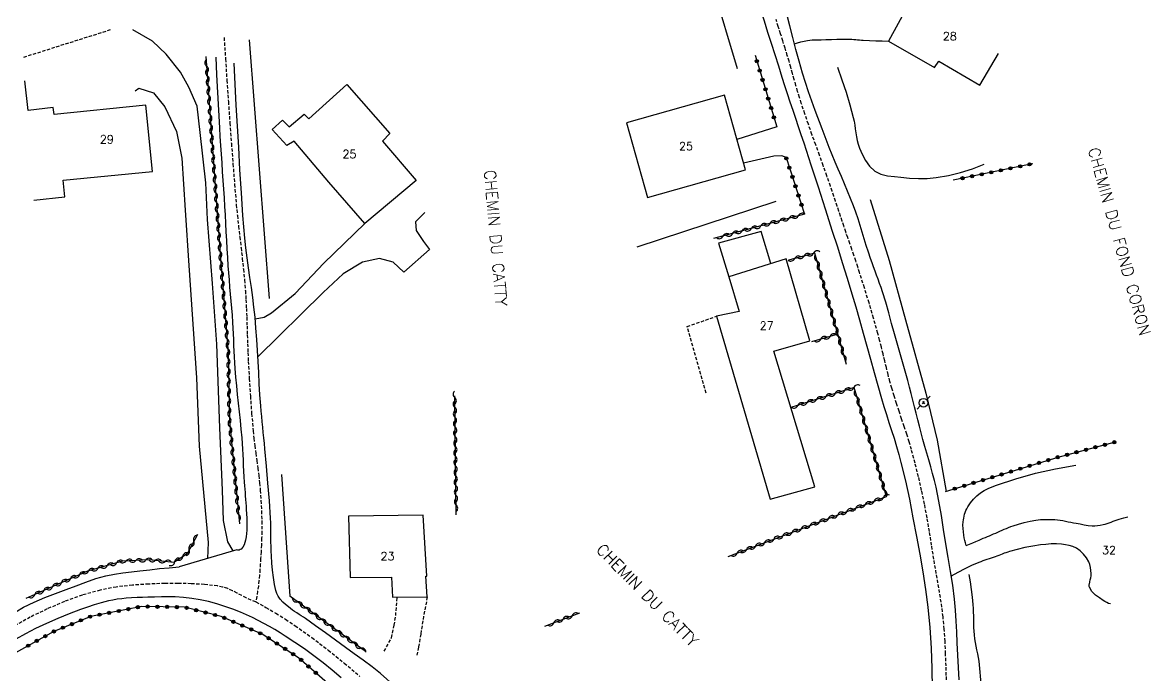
# Model space of a CAD drawing. Header units: millimetres. Extents: x 156000 to 157001, y 155000 to 156000.
# Drawn here: x 156156.1 to 156329.3, y 155565.3 to 155665.5 of the extents above; entities that cross this region are included whole.
import ezdxf
from ezdxf.enums import TextEntityAlignment as Align

# ---------------------------------------------------------------- set-up
doc = ezdxf.new("R2010")
doc.units = ezdxf.units.MM
doc.linetypes.add('DASHED', pattern=[0.75, 0.5, -0.25])
doc.layers.get('0').update_dxf_attribs({"linetype": 'CONTINUOUS'})
for name, color, linetype in [('W0001', 6, 'DASHED'), ('W0008', 7, 'CONTINUOUS'), ('W0017', 7, 'CONTINUOUS'), ('W0101', 7, 'CONTINUOUS'), ('W0104', 1, 'CONTINUOUS'), ('W0112', 1, 'DASHED'), ('W0300', 7, 'CONTINUOUS'), ('W0303', 7, 'CONTINUOUS'), ('W0310', 3, 'CONTINUOUS'), ('W0323', 7, 'CONTINUOUS'), ('W0330', 7, 'CONTINUOUS'), ('W0473', 7, 'CONTINUOUS'), ('W0989', 7, 'CONTINUOUS'), ('W0991', 7, 'CONTINUOUS')]:
    doc.layers.add(name, color=color, linetype=linetype)
doc.styles.get("Standard").update_dxf_attribs({"font": 'romans.shx', "width": 0.85})

# ---------------------------------------------------------------- blocks, each defined once
blk = doc.blocks.new('T473')
for p, q in [((-0.166667, 0.166667), (0.166667, -0.166667)), ((-0.166667, -0.166667), (0.166667, 0.166667)), ((0.500001, 0.500001), (1.000002, 1.000002)), ((-1.000002, -1.000002), (-0.500001, -0.500001))]:
    blk.add_line(p, q)
blk.add_ellipse((0, 0), major_axis=(0.471405, 0.471405), ratio=1, start_param=5.4977871438, end_param=11.780972451)
blk = doc.blocks.new('t310o')
at = {"color": 0, "linetype": 'Continuous'}
for centre, start, end in [((-0.5, 0.38), 216.8699, 323.1304), ((0.5, -0.37), 36.8699, 143.1303)]:
    blk.add_arc(centre, 0.625, start, end, dxfattribs=at)
blk = doc.blocks.new('t323o')
at = {"color": 0, "linetype": 'Continuous'}
for radius in [0.25, 0.15]:
    blk.add_circle((0, 0), radius, dxfattribs=at)

msp = doc.modelspace()

# ---------------------------------------------------------------- linework, layer by layer
at = {"layer": 'W0001'}
for points in [[(156298.02, 155563.86), (156297.99, 155565.3), (156297.94, 155566.74), (156297.87, 155568.64), (156297.79, 155570.53), (156297.67, 155572.42), (156297.49, 155574.31), (156297.2, 155576.53), (156296.84, 155578.75), (156296.45, 155580.95), (156296.07, 155583.16), (156295.73, 155585.27), (156295.4, 155587.39), (156295.04, 155589.5), (156294.64, 155591.61), (156294.19, 155593.71), (156293.71, 155595.81), (156293.18, 155597.9), (156292.62, 155599.98), (156292.28, 155601.16), (156291.91, 155602.34), (156291.52, 155603.52), (156291.13, 155604.69), (156290.73, 155605.86), (156290.34, 155607.03), (156289.97, 155608.21), (156289.61, 155609.39), (156289.32, 155610.44), (156289.05, 155611.49), (156288.79, 155612.55), (156288.53, 155613.61), (156288.28, 155614.66), (156288.02, 155615.72), (156287.75, 155616.77), (156287.47, 155617.82), (156286.8, 155620.16), (156286.12, 155622.49), (156285.41, 155624.82), (156284.67, 155627.14), (156284.38, 155628.04), (156284.08, 155628.94), (156283.78, 155629.83), (156283.47, 155630.73), (156283.16, 155631.62), (156282.85, 155632.52), (156282.54, 155633.41), (156282.24, 155634.31), (156281.98, 155635.07), (156281.73, 155635.83), (156281.48, 155636.6), (156281.23, 155637.36), (156280.97, 155638.12), (156280.72, 155638.88), (156280.46, 155639.65), (156280.2, 155640.41), (156279.65, 155642), (156279.08, 155643.59), (156278.51, 155645.18), (156277.93, 155646.77), (156277.36, 155648.35), (156276.8, 155649.95), (156276.25, 155651.54), (156275.72, 155653.15), (156275.44, 155654.06), (156275.16, 155654.98), (156274.89, 155655.9), (156274.63, 155656.82), (156274.37, 155657.74), (156274.11, 155658.67), (156273.84, 155659.59), (156273.57, 155660.51), (156273.23, 155661.61), (156272.89, 155662.72), (156272.54, 155663.83), (156272.19, 155664.93), (156271.84, 155666.03)], [(156187.08, 155663.23), (156187.29, 155659.95), (156187.51, 155656.67), (156187.74, 155653.39), (156187.97, 155650.11), (156188.2, 155646.97), (156188.44, 155643.83), (156188.69, 155640.69), (156188.96, 155637.56), (156189.12, 155635.91), (156189.3, 155634.26), (156189.49, 155632.61), (156189.69, 155630.96), (156189.88, 155629.32), (156190.05, 155627.67), (156190.21, 155626.02), (156190.35, 155624.36), (156190.44, 155623.01), (156190.5, 155621.65), (156190.56, 155620.3), (156190.6, 155618.94), (156190.64, 155617.59), (156190.68, 155616.23), (156190.74, 155614.87), (156190.8, 155613.52), (156190.95, 155610.85), (156191.12, 155608.18), (156191.31, 155605.51), (156191.54, 155602.84), (156191.65, 155601.7), (156191.79, 155600.56), (156191.94, 155599.42), (156192.1, 155598.28), (156192.26, 155597.14), (156192.4, 155596), (156192.53, 155594.86), (156192.63, 155593.71), (156192.74, 155592.14), (156192.82, 155590.56), (156192.86, 155588.98), (156192.87, 155587.4), (156192.85, 155586.36), (156192.81, 155585.32), (156192.75, 155584.28), (156192.69, 155583.25), (156192.64, 155582.39), (156192.59, 155581.54), (156192.52, 155580.68), (156192.44, 155579.83), (156192.34, 155579.02), (156192.23, 155578.21), (156192.11, 155577.4), (156191.96, 155576.59)], [(156191.96, 155576.59), (156191.22, 155576.86), (156190.49, 155577.19), (156189.79, 155577.56), (156189.09, 155577.93), (156188.37, 155578.29), (156187.63, 155578.62), (156186.86, 155578.87), (156186.07, 155579.03), (156184.05, 155579.25), (156182.03, 155579.38), (156180, 155579.43), (156177.97, 155579.41), (156175.49, 155579.32), (156173, 155579.16), (156170.52, 155578.87), (156168.06, 155578.39), (156165.28, 155577.61), (156162.56, 155576.64), (156159.91, 155575.5), (156157.31, 155574.25), (156154.89, 155572.9)], [(156191.96, 155576.59), (156193.51, 155575.74), (156195.03, 155574.84), (156196.53, 155573.91), (156197.99, 155572.92), (156200.56, 155571.09), (156203.08, 155569.17), (156205.54, 155567.19), (156207.95, 155565.15)]]:
    msp.add_lwpolyline(points, dxfattribs=at)
at = {"layer": 'W0008'}
for points in [[(156268.34, 155671), (156268.89, 155669.27), (156269.44, 155667.54), (156270, 155665.82), (156270.55, 155664.09), (156271.1, 155662.36), (156271.65, 155660.63), (156272.2, 155658.9), (156272.74, 155657.17), (156273.15, 155655.9), (156273.56, 155654.64), (156273.98, 155653.37), (156274.4, 155652.11), (156274.83, 155650.85), (156275.25, 155649.59), (156275.67, 155648.33), (156276.09, 155647.06), (156277.19, 155643.68), (156278.29, 155640.3), (156279.39, 155636.92), (156280.48, 155633.53)], [(156299.96, 155564.59), (156299.88, 155566.49), (156299.78, 155568.39), (156299.67, 155570.28), (156299.59, 155571.96), (156299.5, 155573.64), (156299.39, 155575.32), (156299.24, 155577), (156298.97, 155579.14), (156298.64, 155581.27), (156298.28, 155583.39), (156297.92, 155585.51), (156297.57, 155587.68), (156297.23, 155589.86), (156296.86, 155592.03), (156296.42, 155594.19), (156296.17, 155595.24), (156295.89, 155596.29), (156295.6, 155597.34), (156295.3, 155598.38), (156294.99, 155599.42), (156294.69, 155600.46), (156294.39, 155601.51), (156294.11, 155602.55), (156293.85, 155603.55), (156293.59, 155604.56), (156293.34, 155605.56), (156293.1, 155606.56), (156292.85, 155607.56), (156292.6, 155608.57), (156292.35, 155609.57), (156292.08, 155610.56), (156291.59, 155612.36), (156291.08, 155614.15), (156290.56, 155615.94), (156290.04, 155617.73), (156289.59, 155619.35), (156289.14, 155620.97), (156288.68, 155622.59), (156288.18, 155624.2), (156287.97, 155624.84), (156287.75, 155625.48), (156287.52, 155626.12), (156287.28, 155626.75), (156287.05, 155627.39), (156286.81, 155628.02), (156286.58, 155628.66), (156286.36, 155629.3), (156286.02, 155630.31), (156285.7, 155631.33), (156285.38, 155632.35), (156285.07, 155633.36), (156284.75, 155634.38), (156284.43, 155635.4), (156284.09, 155636.41), (156283.73, 155637.42), (156283.29, 155638.55), (156282.83, 155639.67), (156282.36, 155640.79), (156281.87, 155641.9), (156281.39, 155643.01), (156280.91, 155644.12), (156280.44, 155645.24), (156279.99, 155646.36), (156278.91, 155649.2), (156277.86, 155652.04), (156276.85, 155654.9), (156275.91, 155657.79), (156275.38, 155659.59), (156274.88, 155661.41), (156274.41, 155663.23), (156273.94, 155665.04), (156273.58, 155666.4)], [(156185.8, 155660.25), (156185.93, 155657.53), (156186.06, 155654.81), (156186.21, 155652.09), (156186.36, 155649.37), (156186.44, 155648.03), (156186.53, 155646.68), (156186.62, 155645.34), (156186.72, 155643.99), (156186.81, 155642.64), (156186.9, 155641.3), (156186.99, 155639.95), (156187.08, 155638.61), (156187.15, 155637.3), (156187.23, 155636), (156187.3, 155634.7), (156187.36, 155633.4), (156187.43, 155632.09), (156187.51, 155630.79), (156187.59, 155629.49), (156187.67, 155628.19), (156187.75, 155627.1), (156187.84, 155626.02), (156187.93, 155624.93), (156188.03, 155623.85), (156188.12, 155622.77), (156188.21, 155621.68), (156188.3, 155620.6), (156188.37, 155619.51), (156188.43, 155618.63), (156188.47, 155617.74), (156188.51, 155616.85), (156188.55, 155615.96), (156188.58, 155615.08), (156188.62, 155614.19), (156188.67, 155613.3), (156188.73, 155612.42), (156188.84, 155611.08), (156188.97, 155609.75), (156189.11, 155608.42), (156189.25, 155607.09), (156189.4, 155605.76), (156189.54, 155604.43), (156189.67, 155603.1), (156189.78, 155601.76), (156189.84, 155600.91), (156189.9, 155600.06), (156189.95, 155599.21), (156189.99, 155598.36), (156190.03, 155597.51), (156190.08, 155596.65), (156190.12, 155595.8), (156190.18, 155594.95), (156190.21, 155594.43), (156190.25, 155593.9), (156190.3, 155593.38), (156190.34, 155592.85), (156190.38, 155592.33), (156190.42, 155591.8), (156190.46, 155591.28), (156190.49, 155590.75), (156190.53, 155590.1), (156190.56, 155589.45), (156190.59, 155588.79), (156190.58, 155588.14), (156190.56, 155587.62), (156190.53, 155587.09), (156190.46, 155586.56), (156190.35, 155586.05), (156190.25, 155585.7), (156190.14, 155585.34), (156189.96, 155584.99), (156189.7, 155584.7), (156189.55, 155584.61), (156189.38, 155584.55), (156189.2, 155584.54), (156189.03, 155584.57)], [(156213.49, 155563.44), (156211.11, 155565.57), (156209.8, 155566.63), (156208.45, 155567.63), (156207.08, 155568.6), (156205.71, 155569.58), (156204.19, 155570.7), (156202.67, 155571.82), (156201.13, 155572.92), (156199.59, 155574.02), (156199.26, 155574.24), (156198.93, 155574.46), (156198.59, 155574.67), (156198.25, 155574.88), (156197.91, 155575.09), (156197.58, 155575.32), (156197.26, 155575.55), (156196.95, 155575.8), (156196.51, 155576.17), (156196.09, 155576.56), (156195.7, 155576.99), (156195.37, 155577.46), (156195.17, 155577.89), (156195.03, 155578.33), (156194.93, 155578.79), (156194.84, 155579.24), (156194.65, 155580.34), (156194.52, 155581.44), (156194.43, 155582.55), (156194.35, 155583.66), (156194.31, 155584.38), (156194.29, 155585.11), (156194.27, 155585.83), (156194.27, 155586.56), (156194.27, 155587.28), (156194.26, 155588), (156194.24, 155588.73), (156194.21, 155589.45), (156194.04, 155592.12), (156193.82, 155594.79), (156193.58, 155597.45), (156193.33, 155600.11), (156193.26, 155600.93), (156193.18, 155601.75), (156193.1, 155602.58), (156193.02, 155603.4), (156192.94, 155604.22), (156192.86, 155605.05), (156192.78, 155605.87), (156192.72, 155606.69), (156192.59, 155608.39), (156192.49, 155610.09), (156192.39, 155611.8), (156192.3, 155613.5), (156192.21, 155615.2), (156192.1, 155616.9), (156191.98, 155618.6), (156191.83, 155620.3), (156191.67, 155621.83), (156191.48, 155623.35), (156191.27, 155624.87), (156191.05, 155626.38), (156190.83, 155627.9), (156190.63, 155629.42), (156190.43, 155630.94), (156190.27, 155632.46), (156189.97, 155635.94), (156189.73, 155639.42), (156189.52, 155642.91), (156189.32, 155646.39), (156189.12, 155649.62), (156188.95, 155652.86), (156188.78, 155656.09), (156188.63, 155659.33)], [(156280.48, 155633.53), (156281.26, 155631.13), (156282.02, 155628.72), (156282.77, 155626.31), (156283.5, 155623.89), (156284.09, 155621.88), (156284.66, 155619.88), (156285.22, 155617.86), (156285.78, 155615.85), (156286.33, 155613.84), (156286.89, 155611.83), (156287.46, 155609.82), (156288.04, 155607.81), (156288.41, 155606.58), (156288.79, 155605.36), (156289.18, 155604.14), (156289.57, 155602.92), (156289.96, 155601.7), (156290.33, 155600.47), (156290.69, 155599.24), (156291.02, 155598), (156291.7, 155595.18), (156292.31, 155592.34), (156292.87, 155589.49), (156293.41, 155586.63), (156293.91, 155583.92), (156294.39, 155581.21), (156294.81, 155578.48), (156295.15, 155575.75), (156295.45, 155572.63), (156295.67, 155569.5), (156295.79, 155566.37), (156295.8, 155563.23)], [(156189.03, 155584.57), (156180.17, 155581.95)], [(156153.9, 155574.35), (156156.3, 155575.76), (156157.89, 155576.55), (156159.53, 155577.24), (156161.18, 155577.88), (156162.83, 155578.5), (156164.34, 155579.07), (156165.85, 155579.63), (156167.38, 155580.15), (156168.93, 155580.58), (156170.23, 155580.84), (156171.54, 155581.04), (156172.85, 155581.19), (156174.16, 155581.35), (156175.66, 155581.53), (156177.16, 155581.69), (156178.66, 155581.83), (156180.17, 155581.95)], [(156205.08, 155564.93), (156203.7, 155566.11), (156202.29, 155567.24), (156200.87, 155568.32), (156199.43, 155569.35), (156197.96, 155570.36), (156196.47, 155571.34), (156195.67, 155571.84), (156194.85, 155572.33), (156194.03, 155572.81), (156193.2, 155573.26), (156192.32, 155573.73), (156191.43, 155574.17), (156190.52, 155574.6), (156189.61, 155574.99), (156188.4, 155575.46), (156187.18, 155575.9), (156185.95, 155576.29), (156184.69, 155576.62), (156183.42, 155576.89), (156182.15, 155577.09), (156180.86, 155577.24), (156179.57, 155577.34), (156178.52, 155577.38), (156177.46, 155577.37), (156176.41, 155577.33), (156175.36, 155577.3), (156174.53, 155577.27), (156173.71, 155577.24), (156172.88, 155577.2), (156172.06, 155577.13), (156171.37, 155577.06), (156170.68, 155576.98), (156169.99, 155576.87), (156169.31, 155576.73), (156168.22, 155576.46), (156167.15, 155576.13), (156166.1, 155575.77), (156165.05, 155575.39), (156163.28, 155574.73), (156161.53, 155574.03), (156159.8, 155573.29), (156158.1, 155572.48), (156156.58, 155571.7), (156155.09, 155570.86)]]:
    msp.add_lwpolyline(points, dxfattribs=at)
at = {"layer": 'W0017'}
for points in [[(156188.46, 155584.4), (156187.68, 155585.83), (156186.97, 155589.09), (156186.82, 155593.72), (156186.42, 155603.33), (156185.96, 155616.17), (156185.32, 155625.48), (156184.52, 155635.32), (156184.3, 155640.92), (156183.4, 155648.68), (156182.94, 155652.71), (156181.66, 155655.63), (156180.39, 155657.92), (156178.17, 155660.67), (156176.09, 155662.69), (156173.08, 155664.42)], [(156274.67, 155662.26), (156275.16, 155662.44), (156275.66, 155662.59), (156276.16, 155662.71), (156276.67, 155662.8), (156277.38, 155662.88), (156278.08, 155662.9), (156278.78, 155662.9), (156279.48, 155662.92), (156280.34, 155662.95), (156281.2, 155662.98), (156282.05, 155663), (156282.91, 155663), (156283.2, 155662.99), (156283.49, 155662.97), (156283.78, 155662.95), (156284.07, 155662.93), (156284.36, 155662.9), (156284.65, 155662.88), (156284.94, 155662.86), (156285.23, 155662.84), (156286.2, 155662.79), (156287.16, 155662.75), (156288.13, 155662.72), (156289.1, 155662.7)], [(156173.41, 155655.07), (156173.97, 155655.48), (156176.25, 155654.74), (156177.96, 155652.61), (156179.79, 155648.8), (156180.58, 155644.73), (156181.08, 155636.71), (156181.65, 155628.23), (156182.82, 155610.98), (156183.25, 155600.51), (156184.65, 155585.7)], [(156271.95, 155649.55), (156265.83, 155647.58)], [(156273.38, 155644.8), (156272.73, 155645.1), (156271.49, 155645.01), (156266.85, 155643.95)], [(156217.93, 155636.38), (156216.49, 155634.96), (156216.56, 155633.63), (156217.71, 155631.93), (156218.64, 155630.68), (156214.68, 155627.19), (156213.03, 155628.73), (156210.92, 155629.3), (156208.32, 155628.76), (156205.38, 155626.97), (156202.27, 155624.08), (156192.23, 155614.17)], [(156191.85, 155620.05), (156193.23, 155620.29), (156194.38, 155620.96), (156197.97, 155623.94), (156202.42, 155628.58), (156208.7, 155634.67)], [(156301.05, 155585.23), (156301.54, 155585.45), (156302.04, 155585.66), (156302.54, 155585.87), (156303.04, 155586.08), (156303.35, 155586.22), (156303.67, 155586.35), (156303.99, 155586.48), (156304.3, 155586.62), (156304.62, 155586.75), (156304.94, 155586.88), (156305.25, 155587.01), (156305.57, 155587.14), (156305.9, 155587.29), (156306.23, 155587.43), (156306.56, 155587.58), (156306.89, 155587.73), (156307.22, 155587.87), (156307.55, 155588.01), (156307.89, 155588.14), (156308.23, 155588.26), (156309.09, 155588.54), (156309.96, 155588.79), (156310.84, 155589), (156311.73, 155589.15), (156312.46, 155589.23), (156313.19, 155589.26), (156313.93, 155589.25), (156314.65, 155589.21), (156315.07, 155589.18), (156315.48, 155589.12), (156315.89, 155589.06), (156316.3, 155588.98), (156316.7, 155588.9), (156317.11, 155588.82), (156317.51, 155588.74), (156317.92, 155588.67), (156318.54, 155588.56), (156319.15, 155588.42), (156319.77, 155588.32), (156320.4, 155588.27), (156320.82, 155588.27), (156321.23, 155588.31), (156321.64, 155588.37), (156322.05, 155588.46), (156322.37, 155588.54), (156322.69, 155588.63), (156323, 155588.74), (156323.31, 155588.85), (156323.61, 155588.97), (156323.92, 155589.08), (156324.23, 155589.19), (156324.55, 155589.29), (156325.24, 155589.49), (156325.84, 155589.65)], [(156184.65, 155585.7), (156184.53, 155583.24)], [(156323.19, 155576.26), (156322.9, 155576.36), (156322.62, 155576.49), (156322.35, 155576.64), (156322.09, 155576.81), (156321.5, 155577.2), (156320.9, 155577.63), (156320.35, 155578.16), (156319.97, 155578.83), (156319.94, 155578.93), (156319.93, 155579.04), (156319.94, 155579.15), (156319.95, 155579.26), (156319.98, 155579.35), (156320, 155579.45), (156320.03, 155579.55), (156320.04, 155579.65), (156320.09, 155579.97), (156320.16, 155580.28), (156320.21, 155580.6), (156320.22, 155580.92), (156320.2, 155581.38), (156320.14, 155581.84), (156320.04, 155582.3), (156319.86, 155582.74), (156319.5, 155583.35), (156319.06, 155583.91), (156318.55, 155584.4), (156317.97, 155584.82), (156317.43, 155585.08), (156316.86, 155585.25), (156316.28, 155585.36), (156315.7, 155585.44), (156314.89, 155585.49), (156314.08, 155585.48), (156313.27, 155585.42), (156312.47, 155585.33), (156311.26, 155585.15), (156310.07, 155584.92), (156308.88, 155584.64), (156307.7, 155584.32), (156307.42, 155584.23), (156307.14, 155584.14), (156306.87, 155584.04), (156306.59, 155583.93), (156306.32, 155583.82), (156306.05, 155583.71), (156305.77, 155583.61), (156305.5, 155583.51), (156305.18, 155583.4), (156304.86, 155583.29), (156304.55, 155583.19), (156304.23, 155583.09), (156303.91, 155582.99), (156303.59, 155582.88), (156303.28, 155582.76), (156302.96, 155582.64), (156301.88, 155582.16), (156300.82, 155581.65), (156299.77, 155581.11), (156298.75, 155580.52)]]:
    msp.add_lwpolyline(points, dxfattribs=at)
at = {"layer": 'W0101'}
for points in [[(156302.78, 155671), (156300.47, 155666.94), (156293.56, 155670.86), (156289.1, 155662.7), (156296.15, 155658.64), (156296.85, 155659.6), (156303.13, 155655.91), (156305.99, 155660.8)], [(156175.06, 155652.88), (156160.99, 155651.44), (156160.84, 155652.49), (156156.98, 155652.05), (156156.49, 155656.59)], [(156157.84, 155638.26), (156162.62, 155638.78), (156162.37, 155641.35), (156176.07, 155642.66), (156175.06, 155652.88)]]:
    msp.add_lwpolyline(points, dxfattribs=at)
for points in [[(156205.94, 155656.04), (156212.53, 155648.53), (156211.43, 155647.35), (156216.58, 155641.29), (156208.7, 155634.67), (156203.17, 155641.02), (156197.86, 155647.33), (156196.72, 155646.64), (156194.45, 155649.13), (156196.04, 155650.55), (156197.05, 155649.52), (156199.38, 155651.48), (156200.11, 155650.76)], [(156263.91, 155654.4), (156248.87, 155650.17), (156252.1, 155638.7), (156267.14, 155642.93)], [(156264.6, 155626.49), (156266.17, 155621.2), (156262.7, 155620.45), (156270.96, 155592.35), (156277.8, 155594.23), (156271.52, 155615.09), (156277.05, 155616.68), (156273.42, 155629.27)], [(156206.16, 155589.76), (156206.44, 155580.33), (156212.81, 155580.38), (156212.96, 155577.31), (156218.28, 155577.35), (156218.05, 155580.55), (156218.19, 155580.53), (156217.64, 155589.89)]]:
    msp.add_lwpolyline(points, close=True, dxfattribs=at)
at = {"layer": 'W0104'}
msp.add_lwpolyline([(156271.04, 155628.52), (156269.57, 155633.47), (156262.98, 155631.68), (156264.6, 155626.49)], dxfattribs=at)
at = {"layer": 'W0112'}
for points in [[(156169.61, 155664.41), (156156.23, 155660.18)], [(156261.11, 155608.64), (156258.2, 155618.86), (156262.7, 155620.45)], [(156211.68, 155569.01), (156212.81, 155571.07), (156213.2, 155573), (156213.43, 155574.47), (156213.66, 155577.31)], [(156218.28, 155577.35), (156217.72, 155574.39), (156217.27, 155571.65), (156216.95, 155569.61), (156216.62, 155568.24)]]:
    msp.add_lwpolyline(points, dxfattribs=at)
at = {"layer": 'W0300'}
for points in [[(156265.91, 155658.42), (156262.17, 155671)], [(156281.27, 155658.67), (156281.96, 155656.77), (156282.59, 155654.85), (156283.17, 155652.92), (156283.7, 155650.97), (156283.83, 155650.39), (156283.93, 155649.8), (156284.01, 155649.21), (156284.09, 155648.62), (156284.18, 155648.02), (156284.3, 155647.43), (156284.45, 155646.85), (156284.65, 155646.28), (156285.07, 155645.32), (156285.56, 155644.36), (156286.19, 155643.48), (156287.01, 155642.74), (156287.95, 155642.26), (156288.98, 155642), (156290.01, 155641.88), (156291.01, 155641.78), (156292.36, 155641.64), (156293.71, 155641.58), (156295.07, 155641.61), (156296.42, 155641.74), (156298.31, 155642.06), (156300.18, 155642.52), (156302.01, 155643.1), (156303.79, 155643.82)], [(156250.52, 155631.12), (156271.87, 155638.12)], [(156303.35, 155564.06), (156303.09, 155566.9), (156303.01, 155567.48), (156302.92, 155568.06), (156302.81, 155568.63), (156302.69, 155569.21), (156302.58, 155569.78), (156302.47, 155570.35), (156302.37, 155570.93), (156302.3, 155571.51), (156302.25, 155572.09), (156302.22, 155572.67), (156302.2, 155573.25), (156302.19, 155573.84), (156302.19, 155574.42), (156302.17, 155575), (156302.15, 155575.58), (156302.11, 155576.17), (156301.99, 155577.33), (156301.85, 155578.49), (156301.68, 155579.65), (156301.49, 155580.81)]]:
    msp.add_lwpolyline(points, dxfattribs=at)
at = {"layer": 'W0303'}
for points in [[(156190.93, 155662.87), (156194.02, 155623.15)], [(156301.05, 155585.23), (156300.93, 155585.63), (156300.83, 155586.02), (156300.75, 155586.42), (156300.68, 155586.82), (156300.61, 155587.33), (156300.56, 155587.84), (156300.54, 155588.35), (156300.57, 155588.86), (156300.61, 155589.16), (156300.66, 155589.46), (156300.73, 155589.75), (156300.8, 155590.04), (156300.9, 155590.33), (156301, 155590.61), (156301.13, 155590.89), (156301.27, 155591.16), (156301.68, 155591.78), (156302.15, 155592.35), (156302.68, 155592.86), (156303.25, 155593.32), (156303.82, 155593.69), (156304.43, 155594), (156305.05, 155594.26), (156305.68, 155594.49), (156308.66, 155595.49), (156311.7, 155596.34), (156314.77, 155597.04), (156317.87, 155597.58)], [(156195.92, 155596.14), (156197.16, 155577.48)]]:
    msp.add_lwpolyline(points, dxfattribs=at)
at = {"layer": 'W0310'}
for points in [[(156184.3, 155660.32), (156185.49, 155643.32), (156186.53, 155629.36), (156187.71, 155614.84), (156187.9, 155604.29), (156189.43, 155588.55)], [(156276.23, 155636.14), (156262.25, 155632.36)], [(156282.64, 155613.04), (156277.79, 155630.15), (156273.76, 155629.06)], [(156281.32, 155617.7), (156277.28, 155616.52)], [(156264.48, 155583.53), (156288.79, 155592.76), (156283.82, 155609.51), (156274.13, 155606.42)], [(156222.73, 155589.96), (156222.5, 155608.22)], [(156182.98, 155586.93), (156181.39, 155583.98), (156179.34, 155582.64), (156175.59, 155583.03), (156171.46, 155582.84), (156166.1, 155581.28), (156162.15, 155579.56), (156156.64, 155577.09)], [(156208.77, 155568.95), (156197.16, 155577.48)], [(156236.32, 155572.84), (156241.7, 155574.88)]]:
    msp.add_lwpolyline(points, dxfattribs=at)
at = {"layer": 'W0323'}
for points in [[(156268.61, 155660.52), (156271.95, 155649.55)], [(156273.38, 155644.8), (156276.21, 155636.13)], [(156311.27, 155643.87), (156309.95, 155643.6), (156299.03, 155641.33)], [(156297.88, 155593.53), (156315.15, 155598.82), (156323.95, 155601.14)], [(156231.43, 155535.84), (156218.61, 155549.1), (156210.96, 155556.62), (156206.18, 155561.3), (156198.52, 155568.01), (156192.95, 155571.63), (156186.64, 155574.33), (156180.98, 155575.76), (156174.45, 155575.87), (156166.61, 155574.36), (156160.95, 155572.06), (156154.57, 155568.51), (156149.2, 155564.88), (156143.52, 155560.08), (156135.1, 155552.81), (156127.57, 155545.61), (156119.5, 155537.25), (156114.65, 155532.44), (156106.57, 155525.27)]]:
    msp.add_lwpolyline(points, dxfattribs=at)
at = {"layer": 'W0330'}
msp.add_lwpolyline([(156286.31, 155638.38), (156289.2, 155629), (156291.74, 155619.91), (156294.84, 155608.62), (156296.57, 155601.4), (156297.97, 155593.56)], dxfattribs=at)

# ---------------------------------------------------------------- block references
at = {"layer": 'W0310'}
for p, rotation in [((156184.4, 155658.85), 274.0305306888942), ((156184.51, 155657.35), 274.0305306888942), ((156184.61, 155655.85), 274.0305306888942), ((156184.72, 155654.36), 274.0305306888942), ((156184.82, 155652.86), 274.0305306888942), ((156184.93, 155651.36), 274.0305306888942), ((156185.03, 155649.87), 274.0305306888942), ((156185.14, 155648.37), 274.0305306888942), ((156185.24, 155646.88), 274.0305306888942), ((156185.35, 155645.38), 274.0305306888942), ((156185.45, 155643.88), 274.0305306888942), ((156185.56, 155642.39), 274.2593670339746), ((156185.68, 155640.89), 274.2593670339746), ((156185.79, 155639.4), 274.2593670339746), ((156185.9, 155637.9), 274.2593670339746), ((156186.01, 155636.4), 274.2593670339746), ((156186.12, 155634.91), 274.2593670339746), ((156272.39, 155635.1), 195.1461083352954), ((156273.84, 155635.49), 195.1461083352954), ((156275.28, 155635.88), 195.1461083352954), ((156186.23, 155633.41), 274.2593670339746), ((156266.6, 155633.53), 195.1461083352954), ((156268.04, 155633.92), 195.1461083352954), ((156269.49, 155634.31), 195.1461083352954), ((156270.94, 155634.71), 195.1461083352954), ((156186.34, 155631.92), 274.2593670339746), ((156263.7, 155632.75), 195.1461083352954), ((156265.15, 155633.14), 195.1461083352954), ((156186.45, 155630.42), 274.2593670339746), ((156276.14, 155629.7), 195.162354532685), ((156277.58, 155630.1), 195.162354532685), ((156186.57, 155628.92), 274.6375821655485), ((156274.69, 155629.31), 195.162354532685), ((156278.14, 155628.92), 105.8108771998536), ((156278.55, 155627.47), 105.8108771998536), ((156186.69, 155627.43), 274.6375821655485), ((156186.81, 155625.93), 274.6375821655485), ((156278.96, 155626.03), 105.8108771998536), ((156186.93, 155624.44), 274.6375821655485), ((156279.37, 155624.59), 105.8108771998536), ((156187.05, 155622.94), 274.6375821655485), ((156279.78, 155623.14), 105.8108771998536), ((156187.18, 155621.45), 274.6375821655485), ((156280.18, 155621.7), 105.8108771998536), ((156187.3, 155619.95), 274.6375821655485), ((156280.59, 155620.26), 105.8108771998536), ((156281, 155618.81), 105.8108771998536), ((156187.42, 155618.46), 274.6375821655485), ((156281.41, 155617.37), 105.8108771998536), ((156187.54, 155616.96), 274.6375821655485), ((156187.66, 155615.47), 274.6375821655485), ((156278.72, 155616.94), 196.3887717477661), ((156280.16, 155617.36), 196.3887717477661), ((156281.82, 155615.93), 105.8108771998536), ((156187.73, 155613.97), 271.0425149873134), ((156282.23, 155614.48), 105.8108771998536), ((156187.76, 155612.47), 271.0425149873134), ((156187.78, 155610.97), 271.0425149873134), ((156187.81, 155609.47), 271.0425149873134), ((156282.36, 155609.04), 197.6952870533821), ((156283.79, 155609.5), 197.6952870533821), ((156187.84, 155607.97), 271.0425149873134), ((156222.5, 155607.96), 90.70728358572302), ((156276.64, 155607.22), 197.6952870533821), ((156278.07, 155607.68), 197.6952870533821), ((156279.5, 155608.13), 197.6952870533821), ((156280.93, 155608.59), 197.6952870533821), ((156284.23, 155608.1), 106.5292863120656), ((156284.66, 155606.66), 106.5292863120656), ((156187.86, 155606.47), 271.0425149873134), ((156187.89, 155604.97), 271.0425149873134), ((156222.52, 155606.46), 90.70728358572302), ((156222.54, 155604.96), 90.70728358572302), ((156275.21, 155606.76), 197.6952870533821), ((156285.09, 155605.23), 106.5292863120656), ((156187.98, 155603.48), 275.5454573711363), ((156222.56, 155603.46), 90.70728358572302), ((156285.51, 155603.79), 106.5292863120656), ((156188.13, 155601.98), 275.5454573711363), ((156222.58, 155601.96), 90.70728358572302), ((156285.94, 155602.35), 106.5292863120656), ((156188.27, 155600.49), 275.5454573711363), ((156222.6, 155600.46), 90.70728358572302), ((156286.37, 155600.91), 106.5292863120656), ((156188.42, 155599), 275.5454573711363), ((156222.61, 155598.96), 90.70728358572302), ((156286.79, 155599.47), 106.5292863120656), ((156287.22, 155598.04), 106.5292863120656), ((156188.56, 155597.5), 275.5454573711363), ((156222.63, 155597.46), 90.70728358572302), ((156287.65, 155596.6), 106.5292863120656), ((156188.71, 155596.01), 275.5454573711363), ((156222.65, 155595.96), 90.70728358572302), ((156288.08, 155595.16), 106.5292863120656), ((156188.85, 155594.52), 275.5454573711363), ((156189, 155593.03), 275.5454573711363), ((156222.67, 155594.46), 90.70728358572302), ((156222.69, 155592.96), 90.70728358572302), ((156288.5, 155593.72), 106.5292863120656), ((156189.14, 155591.53), 275.5454573711363), ((156222.71, 155591.46), 90.70728358572302), ((156285.52, 155591.52), 20.79157770021393), ((156286.92, 155592.05), 20.79157770021393), ((156288.32, 155592.59), 20.79157770021393), ((156189.29, 155590.04), 275.5454573711363), ((156281.31, 155589.92), 20.79157770021393), ((156282.71, 155590.46), 20.79157770021393), ((156284.11, 155590.99), 20.79157770021393), ((156277.1, 155588.33), 20.79157770021393), ((156278.5, 155588.86), 20.79157770021393), ((156279.91, 155589.39), 20.79157770021393), ((156182.44, 155585.93), 241.7826441453884), ((156272.9, 155586.73), 20.79157770021393), ((156274.3, 155587.26), 20.79157770021393), ((156275.7, 155587.79), 20.79157770021393), ((156181.73, 155584.61), 241.7826441453884), ((156267.29, 155584.6), 20.79157770021393), ((156268.69, 155585.13), 20.79157770021393), ((156270.09, 155585.66), 20.79157770021393), ((156271.49, 155586.2), 20.79157770021393), ((156179.48, 155582.73), 213.093460711463), ((156180.73, 155583.55), 213.093460711463), ((156265.88, 155584.07), 20.79157770021393), ((156166.25, 155581.32), 196.2655437553761), ((156167.69, 155581.74), 196.2655437553761), ((156169.13, 155582.16), 196.2655437553761), ((156170.57, 155582.58), 196.2655437553761), ((156172.03, 155582.87), 182.6302103579024), ((156173.53, 155582.94), 182.6302103579024), ((156175.03, 155583.01), 182.6302103579024), ((156176.52, 155582.94), 173.9774519544591), ((156178.01, 155582.78), 173.9774519544591), ((156162.11, 155579.55), 204.1706261078917), ((156163.49, 155580.15), 203.4778925704238), ((156164.87, 155580.74), 203.4778925704238), ((156158.01, 155577.71), 204.1706261078917), ((156159.38, 155578.32), 204.1706261078917), ((156160.75, 155578.93), 204.1706261078917), ((156198.36, 155576.59), 143.7004084331665), ((156199.57, 155575.7), 143.7004084331665), ((156200.78, 155574.81), 143.7004084331665), ((156240.53, 155574.44), 20.79157770022747), ((156201.99, 155573.92), 143.7004084331665), ((156203.2, 155573.04), 143.7004084331665), ((156237.73, 155573.37), 20.79157770022747), ((156239.13, 155573.91), 20.79157770022747), ((156204.41, 155572.15), 143.7004084331665), ((156205.62, 155571.26), 143.7004084331665), ((156206.83, 155570.37), 143.7004084331665), ((156208.04, 155569.48), 143.7004084331665)]:
    msp.add_blockref('t310o', p, dxfattribs=dict(at, rotation=rotation))
at = {"layer": 'W0323'}
for p, rotation in [((156268.89, 155659.6), 286.9466300809634), ((156269.33, 155658.16), 286.9466300809634), ((156269.77, 155656.73), 286.9466300809634), ((156270.21, 155655.29), 286.9466300809634), ((156270.64, 155653.86), 286.9466300809634), ((156271.08, 155652.42), 286.9466300809634), ((156271.52, 155650.99), 286.9466300809634), ((156273.42, 155644.69), 288.0990527601039), ((156310.78, 155643.77), 191.8322430944269), ((156273.88, 155643.26), 288.0990527601039), ((156303.43, 155642.24), 191.7297590824984), ((156304.9, 155642.55), 191.7297590824984), ((156306.37, 155642.85), 191.7297590824984), ((156307.84, 155643.16), 191.7297590824984), ((156309.31, 155643.46), 191.7297590824984), ((156274.35, 155641.84), 288.0990527601039), ((156274.81, 155640.41), 288.0990527601039), ((156300.49, 155641.63), 191.7297590824984), ((156301.96, 155641.94), 191.7297590824984), ((156275.28, 155638.98), 288.0990527601039), ((156275.75, 155637.56), 288.0990527601039), ((156322.34, 155600.71), 14.78529693493422), ((156323.79, 155601.1), 14.78529693493422), ((156315.09, 155598.8), 17.02182517377686), ((156316.54, 155599.18), 14.78529693493422), ((156317.99, 155599.57), 14.78529693493422), ((156319.44, 155599.95), 14.78529693493422), ((156320.89, 155600.33), 14.78529693493422), ((156309.35, 155597.04), 17.02182517377686), ((156310.79, 155597.48), 17.02182517377686), ((156312.22, 155597.92), 17.02182517377686), ((156313.66, 155598.36), 17.02182517377686), ((156303.62, 155595.28), 17.02182517377686), ((156305.05, 155595.72), 17.02182517377686), ((156306.48, 155596.16), 17.02182517377686), ((156307.92, 155596.6), 17.02182517377686), ((156299.31, 155593.97), 17.02182517377686), ((156300.75, 155594.41), 17.02182517377686), ((156302.18, 155594.85), 17.02182517377686), ((156167.96, 155574.62), 190.9231753112494), ((156169.43, 155574.9), 190.9231753112494), ((156170.9, 155575.19), 190.9231753112494), ((156172.38, 155575.47), 190.9231753112494), ((156173.85, 155575.76), 190.9231753112494), ((156175.34, 155575.86), 179.0170806108806), ((156176.84, 155575.83), 179.0170806108806), ((156178.34, 155575.81), 179.0170806108806), ((156179.84, 155575.78), 179.0170806108806), ((156181.33, 155575.67), 165.8614002421513), ((156182.78, 155575.31), 165.8614002421513), ((156184.24, 155574.94), 165.8614002421513), ((156185.69, 155574.57), 165.8614002421513), ((156163.71, 155573.18), 202.1657019189552), ((156165.1, 155573.75), 202.1657019189552), ((156166.49, 155574.31), 202.1657019189552), ((156187.12, 155574.13), 156.7882602103281), ((156188.5, 155573.54), 156.7882602103281), ((156189.88, 155572.95), 156.7882602103281), ((156159.63, 155571.32), 209.0766910273556), ((156160.94, 155572.05), 209.0766910273556), ((156162.33, 155572.62), 202.1657019189552), ((156191.26, 155572.36), 156.7882602103281), ((156192.63, 155571.76), 156.7882602103281), ((156193.92, 155571), 146.9938430995991), ((156157, 155569.86), 209.0766910273556), ((156158.32, 155570.59), 209.0766910273556), ((156195.18, 155570.18), 146.9938430995991), ((156196.44, 155569.37), 146.9938430995991), ((156197.69, 155568.55), 146.9938430995991), ((156198.91, 155567.67), 138.772239962773), ((156200.03, 155566.68), 138.772239962773), ((156201.16, 155565.7), 138.772239962773)]:
    msp.add_blockref('t323o', p, dxfattribs=dict(at, rotation=rotation))
at = {"layer": 'W0473'}
msp.add_blockref('T473', (156294.49, 155607.17), dxfattribs=at)

# ---------------------------------------------------------------- texts
at = {"layer": 'W0989'}
for s, rotation, p in [('CHEMIN DU FOND CORON', 285.5529, (156319.73, 155646.08)), ('CHEMIN DU CATTY', 274.9853, (156227.01, 155642.84)), ('CHEMIN DU CATTY', 314.6157, (156244.09, 155584.47))]:
    msp.add_text(s, height=1.75, rotation=rotation, dxfattribs=at).set_placement(p)
at = {"layer": 'W0991'}
for s, p in [('28', (156298.52, 155663.45)), ('29', (156169.08, 155647.61)), ('25', (156206.33, 155645.35)), ('25', (156258.01, 155646.55)), ('27', (156270.41, 155619)), ('23', (156212.18, 155583.6)), ('32', (156322.98, 155584.54))]:
    msp.add_text(s, height=1.25, dxfattribs=at).set_placement(p, align=Align.MIDDLE_CENTER)

doc.saveas('drawing.dxf')
